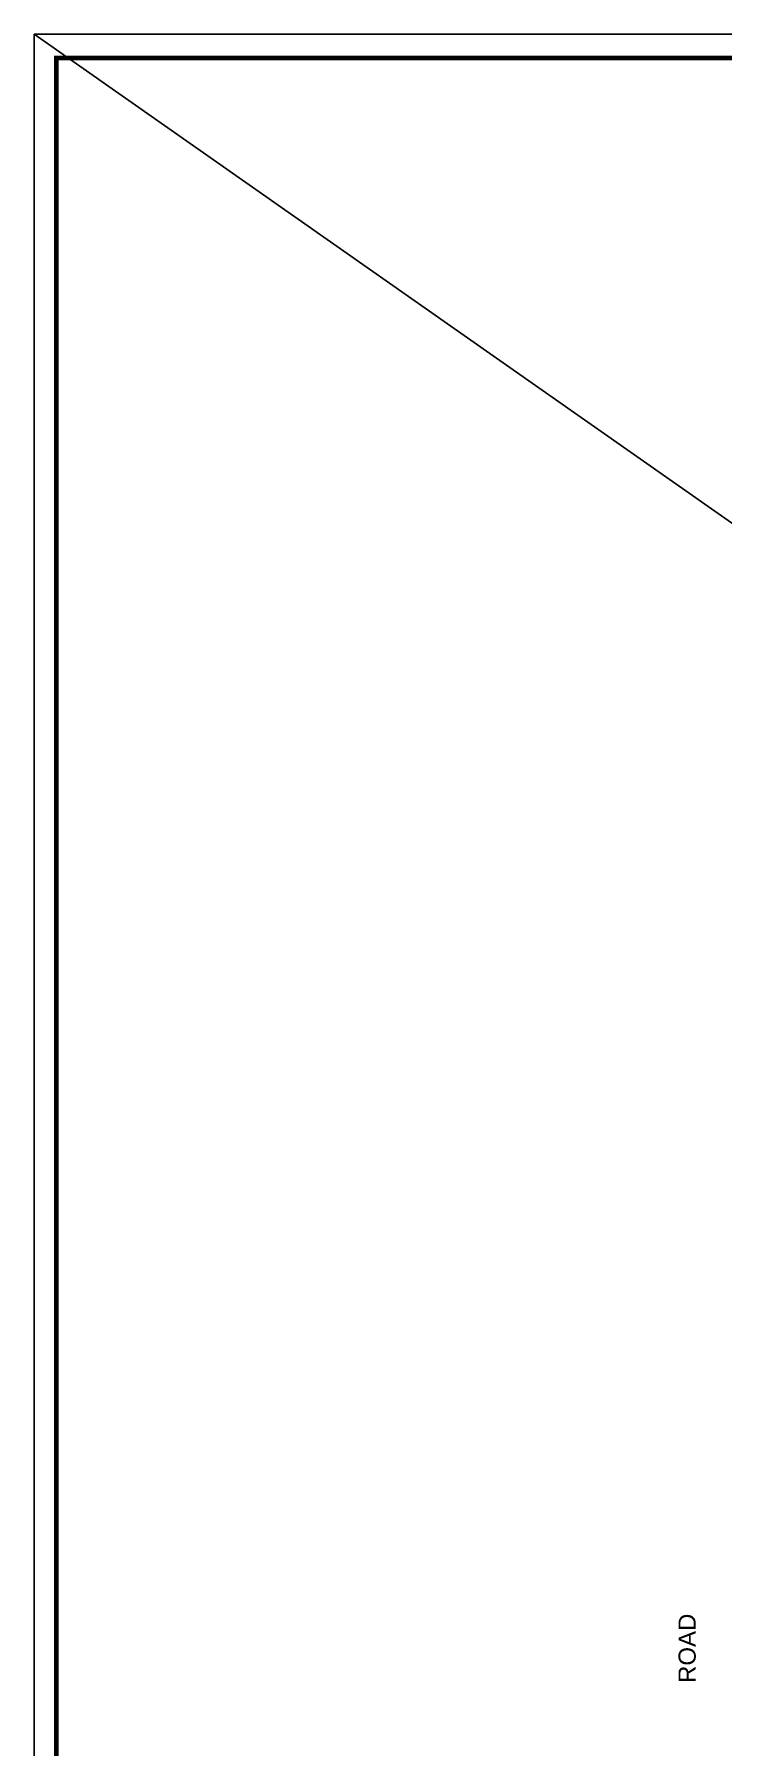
# Model space of a CAD drawing. Header units: millimetres. Extents: x -388065 to 2372687422, y -192755 to 667797.
# Drawn here: x -384999 to -326784, y 519839 to 664731 of the extents above; entities that cross this region are included whole.
import ezdxf
from ezdxf.xclip import XClip

# ---------------------------------------------------------------- set-up
doc = ezdxf.new("R2010")
doc.units = ezdxf.units.MM
doc.header["$XCLIPFRAME"] = 2
for name, color, linetype, lineweight in [('0_Pen_No__1', 7, 'Continuous', 13), ('Drawing & Figure_Pen_No__1', 7, 'Continuous', 13), ('Drawing & Figure_Pen_No__7', 7, 'Continuous', 35)]:
    doc.layers.add(name, color=color, linetype=linetype, lineweight=lineweight)
doc.layers.add('STR-COL', color=7, linetype='Continuous')
doc.styles.add('GENERATED_STYLE_2', font='arial.ttf')

# ---------------------------------------------------------------- blocks, each defined once
blk = doc.blocks.new('Drawing_1_2')
blk.add_lwpolyline([(4, 4), (416, 4), (416, 293), (4, 293)], close=True)
at = {"const_width": 0.5}
blk.add_lwpolyline([(6.44, 6.62), (343.64, 6.62), (343.64, 290.38), (6.44, 290.38)], close=True, dxfattribs=at)
at = {"layer": 'Drawing & Figure_Pen_No__1', "linetype": 'Continuous'}
for p, q in [((343.64, 290.38), (6.44, 290.38)), ((6.44, 290.38), (6.44, 6.62))]:
    blk.add_line(p, q, dxfattribs=at)
at = {"layer": '0_Pen_No__1', "linetype": 'Continuous', "style": 'GENERATED_STYLE_2'}
for tag, p in [('DRAWING_TITLE_1', (345.86, 77.63)), ('DRAWING_TITLE_2', (345.91, 72.73)), ('IDN-01', (379.14, 40.49))]:
    blk.add_attdef(tag, p, '', height=2.5, dxfattribs=at)

msp = doc.modelspace()

# ---------------------------------------------------------------- linework, layer by layer
at = {"layer": 'STR-COL', "ltscale": 0.1}
msp.add_line((-384998.8224, 664730.9937, 0), (-69210.515, 443219.2927, 0), dxfattribs=at)

# ---------------------------------------------------------------- block references
ref = msp.add_blockref('Drawing_1_2', (-388064.7283, 440153.3868, 0), dxfattribs=dict(xscale=766.4764740588927, yscale=766.4764740588927, zscale=766.4764740588927))
XClip(ref).set_block_clipping_path([(0, 0), (424.214070782, 297)])

# ---------------------------------------------------------------- texts
at = {"layer": 'Drawing & Figure_Pen_No__7', "linetype": 'Continuous', "insert": (-330522.4072, 525236.961, 0), "char_height": 1452.54629, "attachment_point": 1, "rotation": 90, "style": 'GENERATED_STYLE_2'}
msp.add_mtext('\\A1;{\\fArial|b0|i0|c0|p34;ROAD}', dxfattribs=at)

doc.saveas('drawing.dxf')
